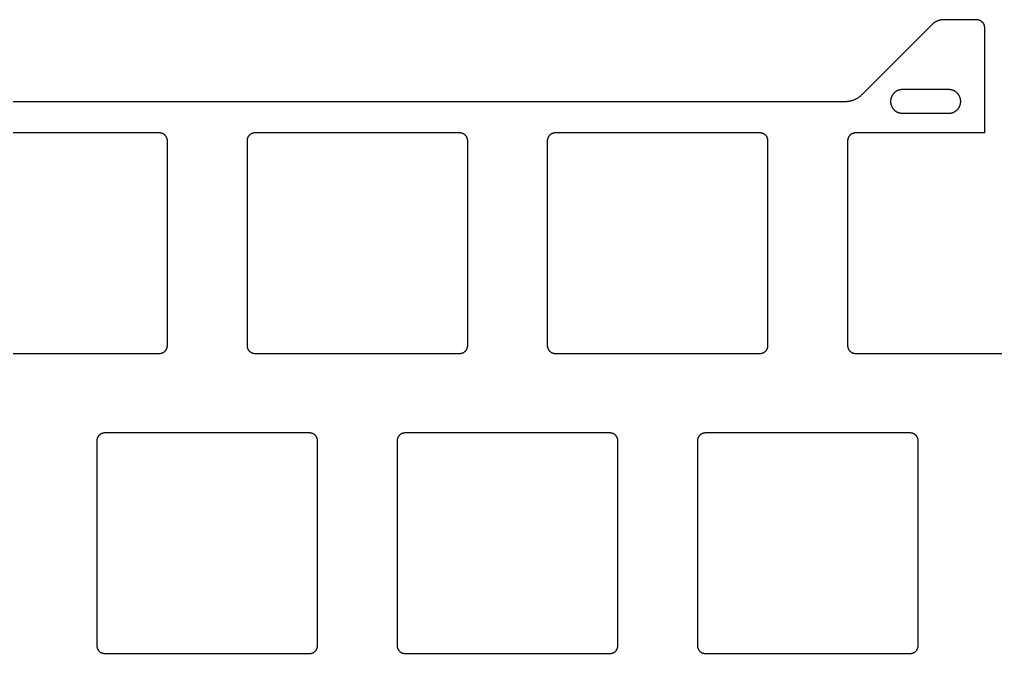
# Model space of a CAD drawing. Header units: millimetres. Extents: x -2014 to -1710, y 1046 to 1151.
# Drawn here: x -1969 to -1907.1, y 1110.8 to 1151 of the extents above; entities that cross this region are included whole.
import ezdxf

# ---------------------------------------------------------------- set-up
doc = ezdxf.new("R2010")
doc.units = ezdxf.units.MM
doc.layers.add('Layer 01', color=1, linetype='Continuous', true_color=0xff0000)

msp = doc.modelspace()

# ---------------------------------------------------------------- linework, layer by layer
at = {"layer": 'Layer 01', "color": 254, "true_color": 0xcad1ee}
for points in [[(-1911.12088, 1150.712978), (-1911.103307, 1150.730106), (-1911.085308, 1150.746774), (-1911.066896, 1150.762979), (-1911.048085, 1150.778713), (-1911.028887, 1150.793972), (-1911.009317, 1150.80875), (-1910.989388, 1150.823041), (-1910.969113, 1150.83684), (-1910.948505, 1150.850141), (-1910.927579, 1150.862939), (-1910.906348, 1150.875228), (-1910.884824, 1150.887003), (-1910.863023, 1150.898257), (-1910.840956, 1150.908986), (-1910.818638, 1150.919184), (-1910.796081, 1150.928845), (-1910.7733, 1150.937963), (-1910.750308, 1150.946534), (-1910.727118, 1150.954551), (-1910.703744, 1150.962009), (-1910.680199, 1150.968902), (-1910.656496, 1150.975226), (-1910.63265, 1150.980973), (-1910.608673, 1150.986139), (-1910.584579, 1150.990718), (-1910.560381, 1150.994705), (-1910.536093, 1150.998094), (-1910.511729, 1151.000879), (-1910.487301, 1151.003055), (-1910.462824, 1151.004616), (-1910.43831, 1151.005557), (-1910.413773, 1151.005871)], [(-1910.413773, 1151.005871), (-1908.327973, 1151.005871)], [(-1908.327973, 1151.005871), (-1908.315687, 1151.005713), (-1908.303403, 1151.005242), (-1908.29113, 1151.00446), (-1908.278876, 1151.003373), (-1908.26665, 1151.001984), (-1908.254463, 1151.000296), (-1908.242321, 1150.998313), (-1908.230235, 1150.996039), (-1908.218214, 1150.993477), (-1908.206266, 1150.990632), (-1908.194401, 1150.987506), (-1908.182628, 1150.984104), (-1908.170955, 1150.980429), (-1908.159392, 1150.976485), (-1908.147948, 1150.972276), (-1908.136631, 1150.967805), (-1908.125451, 1150.963069), (-1908.114409, 1150.958061), (-1908.103507, 1150.952781), (-1908.092744, 1150.947229), (-1908.082119, 1150.941406), (-1908.071634, 1150.935311), (-1908.061287, 1150.928944), (-1908.05108, 1150.922305), (-1908.040968, 1150.915352), (-1908.030933, 1150.908066), (-1908.021013, 1150.900483), (-1908.011244, 1150.892641), (-1908.001663, 1150.884576), (-1907.992308, 1150.876326), (-1907.983215, 1150.867926), (-1907.974422, 1150.859413), (-1907.965898, 1150.850736), (-1907.957589, 1150.841822), (-1907.949501, 1150.83268), (-1907.941635, 1150.82332), (-1907.933997, 1150.81375), (-1907.92659, 1150.80398), (-1907.919418, 1150.794018), (-1907.912484, 1150.783873), (-1907.905791, 1150.773553), (-1907.899345, 1150.763069), (-1907.893149, 1150.752429), (-1907.887205, 1150.741641), (-1907.881519, 1150.730716), (-1907.876094, 1150.71966), (-1907.870933, 1150.708484), (-1907.86604, 1150.697197), (-1907.861432, 1150.685818), (-1907.857121, 1150.674362), (-1907.853107, 1150.662828), (-1907.84939, 1150.651217), (-1907.845971, 1150.639529), (-1907.84285, 1150.627764), (-1907.840025, 1150.615921), (-1907.837498, 1150.604), (-1907.835269, 1150.592003), (-1907.833336, 1150.579928), (-1907.831701, 1150.567775), (-1907.830364, 1150.555545), (-1907.829323, 1150.543238), (-1907.82858, 1150.530854), (-1907.828135, 1150.518392), (-1907.827987, 1150.505853)], [(-1915.588647, 1146.245211), (-1911.12088, 1150.712978)], [(-1907.827987, 1150.505853), (-1907.827987, 1143.805853)], [(-1916.649307, 1145.805871), (-1916.612128, 1145.806319), (-1916.575117, 1145.807661), (-1916.538274, 1145.809897), (-1916.501601, 1145.813026), (-1916.4651, 1145.817048), (-1916.428771, 1145.821962), (-1916.392616, 1145.827768), (-1916.356637, 1145.834465), (-1916.320834, 1145.842053), (-1916.28521, 1145.85053), (-1916.249765, 1145.859897), (-1916.214501, 1145.870153), (-1916.179419, 1145.881296), (-1916.144521, 1145.893328), (-1916.109808, 1145.906247), (-1916.075282, 1145.920052), (-1916.0411, 1145.93468), (-1916.007421, 1145.950067), (-1915.974244, 1145.966214), (-1915.941569, 1145.983119), (-1915.909396, 1146.000785), (-1915.877726, 1146.019209), (-1915.846558, 1146.038392), (-1915.815892, 1146.058335), (-1915.785728, 1146.079037), (-1915.756067, 1146.100499), (-1915.726908, 1146.122719), (-1915.698251, 1146.145699), (-1915.670097, 1146.169438), (-1915.642445, 1146.193937), (-1915.615295, 1146.219194), (-1915.588647, 1146.245211)], [(-1913.027987, 1146.555871), (-1913.046578, 1146.555639), (-1913.065121, 1146.554943), (-1913.083606, 1146.553788), (-1913.102026, 1146.552177), (-1913.120372, 1146.550114), (-1913.138637, 1146.547602), (-1913.156811, 1146.544644), (-1913.174888, 1146.541245), (-1913.192859, 1146.537407), (-1913.210716, 1146.533134), (-1913.228451, 1146.52843), (-1913.246056, 1146.523298), (-1913.263522, 1146.517742), (-1913.280842, 1146.511765), (-1913.298007, 1146.50537), (-1913.31501, 1146.498562), (-1913.331841, 1146.491343), (-1913.348494, 1146.483718), (-1913.36496, 1146.475689), (-1913.381231, 1146.46726), (-1913.397299, 1146.458435), (-1913.413155, 1146.449217), (-1913.428792, 1146.439609), (-1913.444202, 1146.429616), (-1913.459376, 1146.419241), (-1913.474306, 1146.408486), (-1913.488985, 1146.397357), (-1913.503403, 1146.385855), (-1913.517554, 1146.373986), (-1913.531428, 1146.361751), (-1913.545019, 1146.349155), (-1913.558317, 1146.336201), (-1913.571281, 1146.322935), (-1913.583876, 1146.3094), (-1913.596101, 1146.295599), (-1913.607953, 1146.281533), (-1913.619434, 1146.267205), (-1913.630541, 1146.252617), (-1913.641274, 1146.237771), (-1913.651632, 1146.222668), (-1913.661615, 1146.207312), (-1913.671221, 1146.191704), (-1913.680449, 1146.175846), (-1913.689299, 1146.159741), (-1913.697769, 1146.14339), (-1913.705859, 1146.126795), (-1913.713569, 1146.109959), (-1913.720896, 1146.092884), (-1913.72781, 1146.075643), (-1913.734277, 1146.058309), (-1913.740298, 1146.040883), (-1913.745873, 1146.023363), (-1913.751003, 1146.00575), (-1913.755686, 1145.988044), (-1913.759923, 1145.970245), (-1913.763714, 1145.952354), (-1913.767059, 1145.934369), (-1913.769958, 1145.916291), (-1913.772411, 1145.89812), (-1913.774419, 1145.879857), (-1913.77598, 1145.8615), (-1913.777095, 1145.84305), (-1913.777764, 1145.824507), (-1913.777987, 1145.805871)], [(-1910.077987, 1146.555871), (-1913.027987, 1146.555871)], [(-1909.327987, 1145.805871), (-1909.328192, 1145.823683), (-1909.32881, 1145.84142), (-1909.329838, 1145.859083), (-1909.331278, 1145.876672), (-1909.333129, 1145.894186), (-1909.335392, 1145.911626), (-1909.338066, 1145.928992), (-1909.341151, 1145.946284), (-1909.344648, 1145.963501), (-1909.348557, 1145.980644), (-1909.352876, 1145.997713), (-1909.357607, 1146.014707), (-1909.362651, 1146.031377), (-1909.36804, 1146.047805), (-1909.373972, 1146.064493), (-1909.380645, 1146.081942), (-1909.387969, 1146.099813), (-1909.395719, 1146.11743), (-1909.403891, 1146.13479), (-1909.412485, 1146.151893), (-1909.421497, 1146.168736), (-1909.430926, 1146.185316), (-1909.44077, 1146.201631), (-1909.451026, 1146.21768), (-1909.461692, 1146.233459), (-1909.472766, 1146.248968), (-1909.484246, 1146.264203), (-1909.49613, 1146.279162), (-1909.508415, 1146.293844), (-1909.521099, 1146.308246), (-1909.53418, 1146.322366), (-1909.547657, 1146.336201), (-1909.561468, 1146.349691), (-1909.575557, 1146.362773), (-1909.589923, 1146.375449), (-1909.604567, 1146.387717), (-1909.619487, 1146.399579), (-1909.634685, 1146.411035), (-1909.650161, 1146.422083), (-1909.665913, 1146.432725), (-1909.681943, 1146.442959), (-1909.69825, 1146.452787), (-1909.714835, 1146.462209), (-1909.731696, 1146.471223), (-1909.749119, 1146.479943), (-1909.767009, 1146.488332), (-1909.784798, 1146.496164), (-1909.801916, 1146.503213), (-1909.81855, 1146.509589), (-1909.835268, 1146.515554), (-1909.852067, 1146.521108), (-1909.86895, 1146.526251), (-1909.885915, 1146.530982), (-1909.902963, 1146.535301), (-1909.920093, 1146.53921), (-1909.937307, 1146.542707), (-1909.954602, 1146.545792), (-1909.971981, 1146.548466), (-1909.989442, 1146.550729), (-1910.006985, 1146.55258), (-1910.024612, 1146.55402), (-1910.042321, 1146.555049), (-1910.060112, 1146.555666), (-1910.077987, 1146.555871)], [(-1984.906665, 1145.805871), (-1916.649307, 1145.805871)], [(-1913.777987, 1145.805871), (-1913.777754, 1145.78728), (-1913.777059, 1145.768737), (-1913.775904, 1145.750252), (-1913.774293, 1145.731832), (-1913.77223, 1145.713486), (-1913.769717, 1145.695221), (-1913.76676, 1145.677047), (-1913.76336, 1145.65897), (-1913.759523, 1145.640999), (-1913.75525, 1145.623142), (-1913.750546, 1145.605407), (-1913.745414, 1145.587802), (-1913.739858, 1145.570336), (-1913.73388, 1145.553016), (-1913.727486, 1145.535851), (-1913.720677, 1145.518848), (-1913.713459, 1145.502017), (-1913.705833, 1145.485364), (-1913.697804, 1145.468898), (-1913.689375, 1145.452627), (-1913.68055, 1145.436559), (-1913.671332, 1145.420703), (-1913.661725, 1145.405066), (-1913.651732, 1145.389656), (-1913.641356, 1145.374482), (-1913.630602, 1145.359552), (-1913.619472, 1145.344873), (-1913.607971, 1145.330455), (-1913.596101, 1145.316304), (-1913.583866, 1145.30243), (-1913.57127, 1145.288839), (-1913.558317, 1145.275541), (-1913.54505, 1145.262577), (-1913.531516, 1145.249982), (-1913.517714, 1145.237757), (-1913.503648, 1145.225905), (-1913.489321, 1145.214424), (-1913.474732, 1145.203317), (-1913.459886, 1145.192584), (-1913.444784, 1145.182226), (-1913.429428, 1145.172243), (-1913.41382, 1145.162637), (-1913.397962, 1145.153409), (-1913.381856, 1145.144559), (-1913.365505, 1145.136089), (-1913.348911, 1145.127999), (-1913.332075, 1145.120289), (-1913.314999, 1145.112962), (-1913.297759, 1145.106048), (-1913.280425, 1145.099581), (-1913.262998, 1145.09356), (-1913.245478, 1145.087985), (-1913.227865, 1145.082855), (-1913.21016, 1145.078172), (-1913.192361, 1145.073935), (-1913.174469, 1145.070144), (-1913.156484, 1145.066799), (-1913.138406, 1145.0639), (-1913.120236, 1145.061447), (-1913.101972, 1145.059439), (-1913.083615, 1145.057878), (-1913.065165, 1145.056763), (-1913.046622, 1145.056094), (-1913.027987, 1145.055871)], [(-1910.077987, 1145.055871), (-1910.060175, 1145.056077), (-1910.042438, 1145.056694), (-1910.024775, 1145.057723), (-1910.007186, 1145.059162), (-1909.989672, 1145.061014), (-1909.972232, 1145.063276), (-1909.954866, 1145.065951), (-1909.937574, 1145.069036), (-1909.920357, 1145.072533), (-1909.903214, 1145.076441), (-1909.886145, 1145.080761), (-1909.869151, 1145.085492), (-1909.852481, 1145.090535), (-1909.836053, 1145.095924), (-1909.819365, 1145.101856), (-1909.801916, 1145.10853), (-1909.784045, 1145.115854), (-1909.766429, 1145.123603), (-1909.749068, 1145.131776), (-1909.731965, 1145.140369), (-1909.715122, 1145.149382), (-1909.698542, 1145.158811), (-1909.682227, 1145.168654), (-1909.666178, 1145.17891), (-1909.650399, 1145.189577), (-1909.63489, 1145.200651), (-1909.619655, 1145.212131), (-1909.604696, 1145.224014), (-1909.590014, 1145.236299), (-1909.575612, 1145.248984), (-1909.561492, 1145.262065), (-1909.547657, 1145.275541), (-1909.534167, 1145.289353), (-1909.521085, 1145.303442), (-1909.508409, 1145.317808), (-1909.496141, 1145.332451), (-1909.484279, 1145.347372), (-1909.472823, 1145.36257), (-1909.461775, 1145.378045), (-1909.451133, 1145.393798), (-1909.440899, 1145.409828), (-1909.431071, 1145.426135), (-1909.421649, 1145.442719), (-1909.412635, 1145.459581), (-1909.403915, 1145.477004), (-1909.395526, 1145.494894), (-1909.387694, 1145.512682), (-1909.380645, 1145.5298), (-1909.374269, 1145.546435), (-1909.368304, 1145.563152), (-1909.36275, 1145.579952), (-1909.357607, 1145.596835), (-1909.352876, 1145.6138), (-1909.348557, 1145.630848), (-1909.344648, 1145.647978), (-1909.341151, 1145.665191), (-1909.338066, 1145.682487), (-1909.335392, 1145.699865), (-1909.333129, 1145.717326), (-1909.331278, 1145.73487), (-1909.329838, 1145.752496), (-1909.32881, 1145.770205), (-1909.328192, 1145.787997), (-1909.327987, 1145.805871)], [(-1913.027987, 1145.055871), (-1910.077987, 1145.055871)], [(-1960.152987, 1143.805851), (-1973.152987, 1143.805851)], [(-1959.652987, 1143.305851), (-1959.653279, 1143.322922), (-1959.654153, 1143.339973), (-1959.655609, 1143.356983), (-1959.657644, 1143.373935), (-1959.660257, 1143.390807), (-1959.663445, 1143.407579), (-1959.667204, 1143.424234), (-1959.671529, 1143.44075), (-1959.676415, 1143.457109), (-1959.681857, 1143.473291), (-1959.687848, 1143.489278), (-1959.694382, 1143.505052), (-1959.70145, 1143.520593), (-1959.709045, 1143.535884), (-1959.717157, 1143.550906), (-1959.725778, 1143.565643), (-1959.734896, 1143.580077), (-1959.744502, 1143.594192), (-1959.754585, 1143.60797), (-1959.765132, 1143.621395), (-1959.776131, 1143.634453), (-1959.787569, 1143.647128), (-1959.799434, 1143.659405), (-1959.811711, 1143.671269), (-1959.824385, 1143.682708), (-1959.837443, 1143.693707), (-1959.850869, 1143.704254), (-1959.864647, 1143.714336), (-1959.878761, 1143.723942), (-1959.893195, 1143.733061), (-1959.907932, 1143.741682), (-1959.922955, 1143.749794), (-1959.938245, 1143.757389), (-1959.953787, 1143.764457), (-1959.96956, 1143.770991), (-1959.985547, 1143.776982), (-1960.00173, 1143.782424), (-1960.018089, 1143.78731), (-1960.034605, 1143.791635), (-1960.051259, 1143.795393), (-1960.068032, 1143.798581), (-1960.084904, 1143.801194), (-1960.101855, 1143.80323), (-1960.118866, 1143.804686), (-1960.135917, 1143.80556), (-1960.152987, 1143.805851)], [(-1954.102987, 1143.805851), (-1954.120058, 1143.80556), (-1954.137108, 1143.804686), (-1954.154119, 1143.80323), (-1954.171071, 1143.801194), (-1954.187942, 1143.798581), (-1954.204715, 1143.795393), (-1954.221369, 1143.791635), (-1954.237886, 1143.78731), (-1954.254244, 1143.782424), (-1954.270427, 1143.776982), (-1954.286414, 1143.770991), (-1954.302188, 1143.764457), (-1954.317729, 1143.757389), (-1954.33302, 1143.749794), (-1954.348042, 1143.741682), (-1954.362779, 1143.733061), (-1954.377213, 1143.723942), (-1954.391327, 1143.714336), (-1954.405105, 1143.704254), (-1954.418531, 1143.693707), (-1954.431589, 1143.682708), (-1954.444264, 1143.671269), (-1954.456541, 1143.659405), (-1954.468405, 1143.647128), (-1954.479844, 1143.634453), (-1954.490843, 1143.621395), (-1954.50139, 1143.60797), (-1954.511472, 1143.594192), (-1954.521078, 1143.580077), (-1954.530197, 1143.565643), (-1954.538817, 1143.550906), (-1954.54693, 1143.535884), (-1954.554525, 1143.520593), (-1954.561593, 1143.505052), (-1954.568126, 1143.489278), (-1954.574118, 1143.473291), (-1954.57956, 1143.457109), (-1954.584446, 1143.44075), (-1954.588771, 1143.424234), (-1954.592529, 1143.407579), (-1954.595717, 1143.390807), (-1954.59833, 1143.373935), (-1954.600366, 1143.356983), (-1954.601822, 1143.339973), (-1954.602696, 1143.322922), (-1954.602987, 1143.305851)], [(-1941.102987, 1143.805851), (-1954.102987, 1143.805851)], [(-1940.602987, 1143.305851), (-1940.603279, 1143.322922), (-1940.604153, 1143.339973), (-1940.605609, 1143.356983), (-1940.607644, 1143.373935), (-1940.610257, 1143.390807), (-1940.613445, 1143.407579), (-1940.617204, 1143.424234), (-1940.621529, 1143.44075), (-1940.626415, 1143.457109), (-1940.631857, 1143.473291), (-1940.637848, 1143.489278), (-1940.644382, 1143.505052), (-1940.65145, 1143.520593), (-1940.659045, 1143.535884), (-1940.667157, 1143.550906), (-1940.675778, 1143.565643), (-1940.684896, 1143.580077), (-1940.694502, 1143.594192), (-1940.704585, 1143.60797), (-1940.715132, 1143.621395), (-1940.726131, 1143.634453), (-1940.737569, 1143.647128), (-1940.749434, 1143.659405), (-1940.761711, 1143.671269), (-1940.774385, 1143.682708), (-1940.787443, 1143.693707), (-1940.800869, 1143.704254), (-1940.814647, 1143.714336), (-1940.828761, 1143.723942), (-1940.843195, 1143.733061), (-1940.857932, 1143.741682), (-1940.872955, 1143.749794), (-1940.888245, 1143.757389), (-1940.903787, 1143.764457), (-1940.91956, 1143.770991), (-1940.935547, 1143.776982), (-1940.95173, 1143.782424), (-1940.968089, 1143.78731), (-1940.984605, 1143.791635), (-1941.001259, 1143.795393), (-1941.018032, 1143.798581), (-1941.034904, 1143.801194), (-1941.051855, 1143.80323), (-1941.068866, 1143.804686), (-1941.085917, 1143.80556), (-1941.102987, 1143.805851)], [(-1935.052987, 1143.805851), (-1935.070058, 1143.80556), (-1935.087108, 1143.804686), (-1935.104119, 1143.80323), (-1935.121071, 1143.801194), (-1935.137942, 1143.798581), (-1935.154715, 1143.795393), (-1935.171369, 1143.791635), (-1935.187886, 1143.78731), (-1935.204244, 1143.782424), (-1935.220427, 1143.776982), (-1935.236414, 1143.770991), (-1935.252188, 1143.764457), (-1935.267729, 1143.757389), (-1935.28302, 1143.749794), (-1935.298042, 1143.741682), (-1935.312779, 1143.733061), (-1935.327213, 1143.723942), (-1935.341327, 1143.714336), (-1935.355105, 1143.704254), (-1935.368531, 1143.693707), (-1935.381589, 1143.682708), (-1935.394264, 1143.671269), (-1935.406541, 1143.659405), (-1935.418405, 1143.647128), (-1935.429844, 1143.634453), (-1935.440843, 1143.621395), (-1935.45139, 1143.60797), (-1935.461472, 1143.594192), (-1935.471078, 1143.580077), (-1935.480197, 1143.565643), (-1935.488817, 1143.550906), (-1935.49693, 1143.535884), (-1935.504525, 1143.520593), (-1935.511593, 1143.505052), (-1935.518126, 1143.489278), (-1935.524118, 1143.473291), (-1935.52956, 1143.457109), (-1935.534446, 1143.44075), (-1935.538771, 1143.424234), (-1935.542529, 1143.407579), (-1935.545717, 1143.390807), (-1935.54833, 1143.373935), (-1935.550366, 1143.356983), (-1935.551822, 1143.339973), (-1935.552696, 1143.322922), (-1935.552987, 1143.305851)], [(-1922.052987, 1143.805851), (-1935.052987, 1143.805851)], [(-1921.552987, 1143.305851), (-1921.553279, 1143.322922), (-1921.554153, 1143.339973), (-1921.555609, 1143.356983), (-1921.557644, 1143.373935), (-1921.560257, 1143.390807), (-1921.563445, 1143.407579), (-1921.567204, 1143.424234), (-1921.571529, 1143.44075), (-1921.576415, 1143.457109), (-1921.581857, 1143.473291), (-1921.587848, 1143.489278), (-1921.594382, 1143.505052), (-1921.60145, 1143.520593), (-1921.609045, 1143.535884), (-1921.617157, 1143.550906), (-1921.625778, 1143.565643), (-1921.634896, 1143.580077), (-1921.644502, 1143.594192), (-1921.654585, 1143.60797), (-1921.665132, 1143.621395), (-1921.676131, 1143.634453), (-1921.687569, 1143.647128), (-1921.699434, 1143.659405), (-1921.711711, 1143.671269), (-1921.724385, 1143.682708), (-1921.737443, 1143.693707), (-1921.750869, 1143.704254), (-1921.764647, 1143.714336), (-1921.778761, 1143.723942), (-1921.793195, 1143.733061), (-1921.807932, 1143.741682), (-1921.822955, 1143.749794), (-1921.838245, 1143.757389), (-1921.853787, 1143.764457), (-1921.86956, 1143.770991), (-1921.885547, 1143.776982), (-1921.90173, 1143.782424), (-1921.918089, 1143.78731), (-1921.934605, 1143.791635), (-1921.951259, 1143.795393), (-1921.968032, 1143.798581), (-1921.984904, 1143.801194), (-1922.001855, 1143.80323), (-1922.018866, 1143.804686), (-1922.035917, 1143.80556), (-1922.052987, 1143.805851)], [(-1916.002987, 1143.805851), (-1916.020058, 1143.80556), (-1916.037108, 1143.804686), (-1916.054119, 1143.80323), (-1916.071071, 1143.801194), (-1916.087942, 1143.798581), (-1916.104715, 1143.795393), (-1916.121369, 1143.791635), (-1916.137886, 1143.78731), (-1916.154244, 1143.782424), (-1916.170427, 1143.776982), (-1916.186414, 1143.770991), (-1916.202188, 1143.764457), (-1916.217729, 1143.757389), (-1916.23302, 1143.749794), (-1916.248042, 1143.741682), (-1916.262779, 1143.733061), (-1916.277213, 1143.723942), (-1916.291327, 1143.714336), (-1916.305105, 1143.704254), (-1916.318531, 1143.693707), (-1916.331589, 1143.682708), (-1916.344264, 1143.671269), (-1916.356541, 1143.659405), (-1916.368405, 1143.647128), (-1916.379844, 1143.634453), (-1916.390843, 1143.621395), (-1916.40139, 1143.60797), (-1916.411472, 1143.594192), (-1916.421078, 1143.580077), (-1916.430197, 1143.565643), (-1916.438817, 1143.550906), (-1916.44693, 1143.535884), (-1916.454525, 1143.520593), (-1916.461593, 1143.505052), (-1916.468126, 1143.489278), (-1916.474118, 1143.473291), (-1916.47956, 1143.457109), (-1916.484446, 1143.44075), (-1916.488771, 1143.424234), (-1916.492529, 1143.407579), (-1916.495717, 1143.390807), (-1916.49833, 1143.373935), (-1916.500366, 1143.356983), (-1916.501822, 1143.339973), (-1916.502696, 1143.322922), (-1916.502987, 1143.305851)], [(-1907.827987, 1143.805853), (-1916.002987, 1143.805851)], [(-1959.652987, 1130.305851), (-1959.652987, 1143.305851)], [(-1954.602987, 1143.305851), (-1954.602987, 1130.305851)], [(-1940.602987, 1130.305851), (-1940.602987, 1143.305851)], [(-1935.552987, 1143.305851), (-1935.552987, 1130.305851)], [(-1921.552987, 1130.305851), (-1921.552987, 1143.305851)], [(-1916.502987, 1143.305851), (-1916.502987, 1130.305851)], [(-1960.152987, 1129.805851), (-1960.135917, 1129.806143), (-1960.118866, 1129.807017), (-1960.101855, 1129.808473), (-1960.084904, 1129.810508), (-1960.068032, 1129.813122), (-1960.051259, 1129.816309), (-1960.034605, 1129.820068), (-1960.018089, 1129.824393), (-1960.00173, 1129.829279), (-1959.985547, 1129.834721), (-1959.96956, 1129.840712), (-1959.953787, 1129.847246), (-1959.938245, 1129.854314), (-1959.922955, 1129.861909), (-1959.907932, 1129.870021), (-1959.893195, 1129.878642), (-1959.878761, 1129.88776), (-1959.864647, 1129.897366), (-1959.850869, 1129.907449), (-1959.837443, 1129.917996), (-1959.824385, 1129.928995), (-1959.811711, 1129.940433), (-1959.799434, 1129.952298), (-1959.787569, 1129.964575), (-1959.776131, 1129.97725), (-1959.765132, 1129.990307), (-1959.754585, 1130.003733), (-1959.744502, 1130.017511), (-1959.734896, 1130.031625), (-1959.725778, 1130.046059), (-1959.717157, 1130.060796), (-1959.709045, 1130.075819), (-1959.70145, 1130.09111), (-1959.694382, 1130.106651), (-1959.687848, 1130.122424), (-1959.681857, 1130.138412), (-1959.676415, 1130.154594), (-1959.671529, 1130.170953), (-1959.667204, 1130.187469), (-1959.663445, 1130.204123), (-1959.660257, 1130.220896), (-1959.657644, 1130.237768), (-1959.655609, 1130.254719), (-1959.654153, 1130.27173), (-1959.653279, 1130.288781), (-1959.652987, 1130.305851)], [(-1954.602987, 1130.305851), (-1954.602696, 1130.288781), (-1954.601822, 1130.27173), (-1954.600366, 1130.254719), (-1954.59833, 1130.237768), (-1954.595717, 1130.220896), (-1954.592529, 1130.204123), (-1954.588771, 1130.187469), (-1954.584446, 1130.170953), (-1954.57956, 1130.154594), (-1954.574118, 1130.138412), (-1954.568126, 1130.122424), (-1954.561593, 1130.106651), (-1954.554525, 1130.09111), (-1954.54693, 1130.075819), (-1954.538817, 1130.060796), (-1954.530197, 1130.046059), (-1954.521078, 1130.031625), (-1954.511472, 1130.017511), (-1954.50139, 1130.003733), (-1954.490843, 1129.990307), (-1954.479844, 1129.97725), (-1954.468405, 1129.964575), (-1954.456541, 1129.952298), (-1954.444264, 1129.940433), (-1954.431589, 1129.928995), (-1954.418531, 1129.917996), (-1954.405105, 1129.907449), (-1954.391327, 1129.897366), (-1954.377213, 1129.88776), (-1954.362779, 1129.878642), (-1954.348042, 1129.870021), (-1954.33302, 1129.861909), (-1954.317729, 1129.854314), (-1954.302188, 1129.847246), (-1954.286414, 1129.840712), (-1954.270427, 1129.834721), (-1954.254244, 1129.829279), (-1954.237886, 1129.824393), (-1954.221369, 1129.820068), (-1954.204715, 1129.816309), (-1954.187942, 1129.813122), (-1954.171071, 1129.810508), (-1954.154119, 1129.808473), (-1954.137108, 1129.807017), (-1954.120058, 1129.806143), (-1954.102987, 1129.805851)], [(-1941.102987, 1129.805851), (-1941.085917, 1129.806143), (-1941.068866, 1129.807017), (-1941.051855, 1129.808473), (-1941.034904, 1129.810508), (-1941.018032, 1129.813122), (-1941.001259, 1129.816309), (-1940.984605, 1129.820068), (-1940.968089, 1129.824393), (-1940.95173, 1129.829279), (-1940.935547, 1129.834721), (-1940.91956, 1129.840712), (-1940.903787, 1129.847246), (-1940.888245, 1129.854314), (-1940.872955, 1129.861909), (-1940.857932, 1129.870021), (-1940.843195, 1129.878642), (-1940.828761, 1129.88776), (-1940.814647, 1129.897366), (-1940.800869, 1129.907449), (-1940.787443, 1129.917996), (-1940.774385, 1129.928995), (-1940.761711, 1129.940433), (-1940.749434, 1129.952298), (-1940.737569, 1129.964575), (-1940.726131, 1129.97725), (-1940.715132, 1129.990307), (-1940.704585, 1130.003733), (-1940.694502, 1130.017511), (-1940.684896, 1130.031625), (-1940.675778, 1130.046059), (-1940.667157, 1130.060796), (-1940.659045, 1130.075819), (-1940.65145, 1130.09111), (-1940.644382, 1130.106651), (-1940.637848, 1130.122424), (-1940.631857, 1130.138412), (-1940.626415, 1130.154594), (-1940.621529, 1130.170953), (-1940.617204, 1130.187469), (-1940.613445, 1130.204123), (-1940.610257, 1130.220896), (-1940.607644, 1130.237768), (-1940.605609, 1130.254719), (-1940.604153, 1130.27173), (-1940.603279, 1130.288781), (-1940.602987, 1130.305851)], [(-1935.552987, 1130.305851), (-1935.552696, 1130.288781), (-1935.551822, 1130.27173), (-1935.550366, 1130.254719), (-1935.54833, 1130.237768), (-1935.545717, 1130.220896), (-1935.542529, 1130.204123), (-1935.538771, 1130.187469), (-1935.534446, 1130.170953), (-1935.52956, 1130.154594), (-1935.524118, 1130.138412), (-1935.518126, 1130.122424), (-1935.511593, 1130.106651), (-1935.504525, 1130.09111), (-1935.49693, 1130.075819), (-1935.488817, 1130.060796), (-1935.480197, 1130.046059), (-1935.471078, 1130.031625), (-1935.461472, 1130.017511), (-1935.45139, 1130.003733), (-1935.440843, 1129.990307), (-1935.429844, 1129.97725), (-1935.418405, 1129.964575), (-1935.406541, 1129.952298), (-1935.394264, 1129.940433), (-1935.381589, 1129.928995), (-1935.368531, 1129.917996), (-1935.355105, 1129.907449), (-1935.341327, 1129.897366), (-1935.327213, 1129.88776), (-1935.312779, 1129.878642), (-1935.298042, 1129.870021), (-1935.28302, 1129.861909), (-1935.267729, 1129.854314), (-1935.252188, 1129.847246), (-1935.236414, 1129.840712), (-1935.220427, 1129.834721), (-1935.204244, 1129.829279), (-1935.187886, 1129.824393), (-1935.171369, 1129.820068), (-1935.154715, 1129.816309), (-1935.137942, 1129.813122), (-1935.121071, 1129.810508), (-1935.104119, 1129.808473), (-1935.087108, 1129.807017), (-1935.070058, 1129.806143), (-1935.052987, 1129.805851)], [(-1922.052987, 1129.805851), (-1922.035917, 1129.806143), (-1922.018866, 1129.807017), (-1922.001855, 1129.808473), (-1921.984904, 1129.810508), (-1921.968032, 1129.813122), (-1921.951259, 1129.816309), (-1921.934605, 1129.820068), (-1921.918089, 1129.824393), (-1921.90173, 1129.829279), (-1921.885547, 1129.834721), (-1921.86956, 1129.840712), (-1921.853787, 1129.847246), (-1921.838245, 1129.854314), (-1921.822955, 1129.861909), (-1921.807932, 1129.870021), (-1921.793195, 1129.878642), (-1921.778761, 1129.88776), (-1921.764647, 1129.897366), (-1921.750869, 1129.907449), (-1921.737443, 1129.917996), (-1921.724385, 1129.928995), (-1921.711711, 1129.940433), (-1921.699434, 1129.952298), (-1921.687569, 1129.964575), (-1921.676131, 1129.97725), (-1921.665132, 1129.990307), (-1921.654585, 1130.003733), (-1921.644502, 1130.017511), (-1921.634896, 1130.031625), (-1921.625778, 1130.046059), (-1921.617157, 1130.060796), (-1921.609045, 1130.075819), (-1921.60145, 1130.09111), (-1921.594382, 1130.106651), (-1921.587848, 1130.122424), (-1921.581857, 1130.138412), (-1921.576415, 1130.154594), (-1921.571529, 1130.170953), (-1921.567204, 1130.187469), (-1921.563445, 1130.204123), (-1921.560257, 1130.220896), (-1921.557644, 1130.237768), (-1921.555609, 1130.254719), (-1921.554153, 1130.27173), (-1921.553279, 1130.288781), (-1921.552987, 1130.305851)], [(-1916.502987, 1130.305851), (-1916.502696, 1130.288781), (-1916.501822, 1130.27173), (-1916.500366, 1130.254719), (-1916.49833, 1130.237768), (-1916.495717, 1130.220896), (-1916.492529, 1130.204123), (-1916.488771, 1130.187469), (-1916.484446, 1130.170953), (-1916.47956, 1130.154594), (-1916.474118, 1130.138412), (-1916.468126, 1130.122424), (-1916.461593, 1130.106651), (-1916.454525, 1130.09111), (-1916.44693, 1130.075819), (-1916.438817, 1130.060796), (-1916.430197, 1130.046059), (-1916.421078, 1130.031625), (-1916.411472, 1130.017511), (-1916.40139, 1130.003733), (-1916.390843, 1129.990307), (-1916.379844, 1129.97725), (-1916.368405, 1129.964575), (-1916.356541, 1129.952298), (-1916.344264, 1129.940433), (-1916.331589, 1129.928995), (-1916.318531, 1129.917996), (-1916.305105, 1129.907449), (-1916.291327, 1129.897366), (-1916.277213, 1129.88776), (-1916.262779, 1129.878642), (-1916.248042, 1129.870021), (-1916.23302, 1129.861909), (-1916.217729, 1129.854314), (-1916.202188, 1129.847246), (-1916.186414, 1129.840712), (-1916.170427, 1129.834721), (-1916.154244, 1129.829279), (-1916.137886, 1129.824393), (-1916.121369, 1129.820068), (-1916.104715, 1129.816309), (-1916.087942, 1129.813122), (-1916.071071, 1129.810508), (-1916.054119, 1129.808473), (-1916.037108, 1129.807017), (-1916.020058, 1129.806143), (-1916.002987, 1129.805851)], [(-1973.152987, 1129.805851), (-1960.152987, 1129.805851)], [(-1954.102987, 1129.805851), (-1941.102987, 1129.805851)], [(-1935.052987, 1129.805851), (-1922.052987, 1129.805851)], [(-1916.002987, 1129.805851), (-1903.002987, 1129.805851)], [(-1963.62799, 1124.755865), (-1963.645061, 1124.755574), (-1963.662111, 1124.7547), (-1963.679122, 1124.753244), (-1963.696074, 1124.751208), (-1963.712945, 1124.748595), (-1963.729718, 1124.745407), (-1963.746372, 1124.741649), (-1963.762889, 1124.737324), (-1963.779248, 1124.732438), (-1963.79543, 1124.726996), (-1963.811417, 1124.721004), (-1963.827191, 1124.714471), (-1963.842732, 1124.707403), (-1963.858023, 1124.699808), (-1963.873045, 1124.691695), (-1963.887782, 1124.683075), (-1963.902216, 1124.673956), (-1963.91633, 1124.66435), (-1963.930108, 1124.654268), (-1963.943534, 1124.643721), (-1963.956592, 1124.632722), (-1963.969267, 1124.621283), (-1963.981544, 1124.609419), (-1963.993408, 1124.597142), (-1964.004847, 1124.584467), (-1964.015846, 1124.571409), (-1964.026393, 1124.557983), (-1964.036475, 1124.544205), (-1964.046081, 1124.530091), (-1964.0552, 1124.515657), (-1964.063821, 1124.50092), (-1964.071933, 1124.485898), (-1964.079528, 1124.470607), (-1964.086596, 1124.455066), (-1964.093129, 1124.439292), (-1964.099121, 1124.423305), (-1964.104563, 1124.407122), (-1964.109449, 1124.390764), (-1964.113774, 1124.374247), (-1964.117532, 1124.357593), (-1964.12072, 1124.34082), (-1964.123333, 1124.323949), (-1964.125369, 1124.306997), (-1964.126825, 1124.289986), (-1964.127699, 1124.272936), (-1964.12799, 1124.255865)], [(-1950.62799, 1124.755865), (-1963.62799, 1124.755865)], [(-1950.12799, 1124.255865), (-1950.128282, 1124.272936), (-1950.129156, 1124.289986), (-1950.130612, 1124.306997), (-1950.132647, 1124.323949), (-1950.135261, 1124.34082), (-1950.138448, 1124.357593), (-1950.142207, 1124.374247), (-1950.146532, 1124.390764), (-1950.151418, 1124.407122), (-1950.15686, 1124.423305), (-1950.162851, 1124.439292), (-1950.169385, 1124.455066), (-1950.176453, 1124.470607), (-1950.184048, 1124.485898), (-1950.19216, 1124.50092), (-1950.200781, 1124.515657), (-1950.209899, 1124.530091), (-1950.219505, 1124.544205), (-1950.229588, 1124.557983), (-1950.240135, 1124.571409), (-1950.251134, 1124.584467), (-1950.262572, 1124.597142), (-1950.274437, 1124.609419), (-1950.286714, 1124.621283), (-1950.299388, 1124.632722), (-1950.312446, 1124.643721), (-1950.325872, 1124.654268), (-1950.33965, 1124.66435), (-1950.353764, 1124.673956), (-1950.368198, 1124.683075), (-1950.382935, 1124.691695), (-1950.397958, 1124.699808), (-1950.413249, 1124.707403), (-1950.42879, 1124.714471), (-1950.444563, 1124.721004), (-1950.46055, 1124.726996), (-1950.476733, 1124.732438), (-1950.493092, 1124.737324), (-1950.509608, 1124.741649), (-1950.526262, 1124.745407), (-1950.543035, 1124.748595), (-1950.559907, 1124.751208), (-1950.576858, 1124.753244), (-1950.593869, 1124.7547), (-1950.61092, 1124.755574), (-1950.62799, 1124.755865)], [(-1944.57799, 1124.755865), (-1944.595061, 1124.755574), (-1944.612111, 1124.7547), (-1944.629122, 1124.753244), (-1944.646074, 1124.751208), (-1944.662945, 1124.748595), (-1944.679718, 1124.745407), (-1944.696372, 1124.741649), (-1944.712889, 1124.737324), (-1944.729248, 1124.732438), (-1944.74543, 1124.726996), (-1944.761417, 1124.721004), (-1944.777191, 1124.714471), (-1944.792732, 1124.707403), (-1944.808023, 1124.699808), (-1944.823045, 1124.691695), (-1944.837782, 1124.683075), (-1944.852216, 1124.673956), (-1944.86633, 1124.66435), (-1944.880108, 1124.654268), (-1944.893534, 1124.643721), (-1944.906592, 1124.632722), (-1944.919267, 1124.621283), (-1944.931544, 1124.609419), (-1944.943408, 1124.597142), (-1944.954847, 1124.584467), (-1944.965846, 1124.571409), (-1944.976393, 1124.557983), (-1944.986475, 1124.544205), (-1944.996081, 1124.530091), (-1945.0052, 1124.515657), (-1945.013821, 1124.50092), (-1945.021933, 1124.485898), (-1945.029528, 1124.470607), (-1945.036596, 1124.455066), (-1945.043129, 1124.439292), (-1945.049121, 1124.423305), (-1945.054563, 1124.407122), (-1945.059449, 1124.390764), (-1945.063774, 1124.374247), (-1945.067532, 1124.357593), (-1945.07072, 1124.34082), (-1945.073333, 1124.323949), (-1945.075369, 1124.306997), (-1945.076825, 1124.289986), (-1945.077699, 1124.272936), (-1945.07799, 1124.255865)], [(-1931.57799, 1124.755865), (-1944.57799, 1124.755865)], [(-1931.07799, 1124.255865), (-1931.078282, 1124.272936), (-1931.079156, 1124.289986), (-1931.080612, 1124.306997), (-1931.082647, 1124.323949), (-1931.085261, 1124.34082), (-1931.088448, 1124.357593), (-1931.092207, 1124.374247), (-1931.096532, 1124.390764), (-1931.101418, 1124.407122), (-1931.10686, 1124.423305), (-1931.112851, 1124.439292), (-1931.119385, 1124.455066), (-1931.126453, 1124.470607), (-1931.134048, 1124.485898), (-1931.14216, 1124.50092), (-1931.150781, 1124.515657), (-1931.159899, 1124.530091), (-1931.169505, 1124.544205), (-1931.179588, 1124.557983), (-1931.190135, 1124.571409), (-1931.201134, 1124.584467), (-1931.212572, 1124.597142), (-1931.224437, 1124.609419), (-1931.236714, 1124.621283), (-1931.249388, 1124.632722), (-1931.262446, 1124.643721), (-1931.275872, 1124.654268), (-1931.28965, 1124.66435), (-1931.303764, 1124.673956), (-1931.318198, 1124.683075), (-1931.332935, 1124.691695), (-1931.347958, 1124.699808), (-1931.363249, 1124.707403), (-1931.37879, 1124.714471), (-1931.394563, 1124.721004), (-1931.41055, 1124.726996), (-1931.426733, 1124.732438), (-1931.443092, 1124.737324), (-1931.459608, 1124.741649), (-1931.476262, 1124.745407), (-1931.493035, 1124.748595), (-1931.509907, 1124.751208), (-1931.526858, 1124.753244), (-1931.543869, 1124.7547), (-1931.56092, 1124.755574), (-1931.57799, 1124.755865)], [(-1925.52799, 1124.755865), (-1925.545061, 1124.755574), (-1925.562111, 1124.7547), (-1925.579122, 1124.753244), (-1925.596074, 1124.751208), (-1925.612945, 1124.748595), (-1925.629718, 1124.745407), (-1925.646372, 1124.741649), (-1925.662889, 1124.737324), (-1925.679248, 1124.732438), (-1925.69543, 1124.726996), (-1925.711417, 1124.721004), (-1925.727191, 1124.714471), (-1925.742732, 1124.707403), (-1925.758023, 1124.699808), (-1925.773045, 1124.691695), (-1925.787782, 1124.683075), (-1925.802216, 1124.673956), (-1925.81633, 1124.66435), (-1925.830108, 1124.654268), (-1925.843534, 1124.643721), (-1925.856592, 1124.632722), (-1925.869267, 1124.621283), (-1925.881544, 1124.609419), (-1925.893408, 1124.597142), (-1925.904847, 1124.584467), (-1925.915846, 1124.571409), (-1925.926393, 1124.557983), (-1925.936475, 1124.544205), (-1925.946081, 1124.530091), (-1925.9552, 1124.515657), (-1925.963821, 1124.50092), (-1925.971933, 1124.485898), (-1925.979528, 1124.470607), (-1925.986596, 1124.455066), (-1925.993129, 1124.439292), (-1925.999121, 1124.423305), (-1926.004563, 1124.407122), (-1926.009449, 1124.390764), (-1926.013774, 1124.374247), (-1926.017532, 1124.357593), (-1926.02072, 1124.34082), (-1926.023333, 1124.323949), (-1926.025369, 1124.306997), (-1926.026825, 1124.289986), (-1926.027699, 1124.272936), (-1926.02799, 1124.255865)], [(-1912.52799, 1124.755865), (-1925.52799, 1124.755865)], [(-1912.02799, 1124.255865), (-1912.028282, 1124.272936), (-1912.029156, 1124.289986), (-1912.030612, 1124.306997), (-1912.032647, 1124.323949), (-1912.035261, 1124.34082), (-1912.038448, 1124.357593), (-1912.042207, 1124.374247), (-1912.046532, 1124.390764), (-1912.051418, 1124.407122), (-1912.05686, 1124.423305), (-1912.062851, 1124.439292), (-1912.069385, 1124.455066), (-1912.076453, 1124.470607), (-1912.084048, 1124.485898), (-1912.09216, 1124.50092), (-1912.100781, 1124.515657), (-1912.109899, 1124.530091), (-1912.119505, 1124.544205), (-1912.129588, 1124.557983), (-1912.140135, 1124.571409), (-1912.151134, 1124.584467), (-1912.162572, 1124.597142), (-1912.174437, 1124.609419), (-1912.186714, 1124.621283), (-1912.199388, 1124.632722), (-1912.212446, 1124.643721), (-1912.225872, 1124.654268), (-1912.23965, 1124.66435), (-1912.253764, 1124.673956), (-1912.268198, 1124.683075), (-1912.282935, 1124.691695), (-1912.297958, 1124.699808), (-1912.313249, 1124.707403), (-1912.32879, 1124.714471), (-1912.344563, 1124.721004), (-1912.36055, 1124.726996), (-1912.376733, 1124.732438), (-1912.393092, 1124.737324), (-1912.409608, 1124.741649), (-1912.426262, 1124.745407), (-1912.443035, 1124.748595), (-1912.459907, 1124.751208), (-1912.476858, 1124.753244), (-1912.493869, 1124.7547), (-1912.51092, 1124.755574), (-1912.52799, 1124.755865)], [(-1964.12799, 1124.255865), (-1964.12799, 1111.255865)], [(-1950.12799, 1123.761917), (-1950.12799, 1124.255865)], [(-1950.127972, 1123.755865), (-1950.12799, 1123.761917)], [(-1950.127972, 1111.755865), (-1950.127972, 1123.755865)], [(-1945.07799, 1124.255865), (-1945.07799, 1111.255865)], [(-1931.07799, 1111.255865), (-1931.07799, 1124.255865)], [(-1926.02799, 1124.255865), (-1926.02799, 1111.255865)], [(-1912.02799, 1111.255865), (-1912.02799, 1124.255865)], [(-1950.12799, 1111.749814), (-1950.127972, 1111.755865)], [(-1950.12799, 1111.255865), (-1950.12799, 1111.749814)], [(-1964.12799, 1111.255865), (-1964.127699, 1111.238795), (-1964.126825, 1111.221744), (-1964.125369, 1111.204733), (-1964.123333, 1111.187782), (-1964.12072, 1111.17091), (-1964.117532, 1111.154137), (-1964.113774, 1111.137483), (-1964.109449, 1111.120967), (-1964.104563, 1111.104608), (-1964.099121, 1111.088425), (-1964.093129, 1111.072438), (-1964.086596, 1111.056665), (-1964.079528, 1111.041123), (-1964.071933, 1111.025833), (-1964.063821, 1111.01081), (-1964.0552, 1110.996073), (-1964.046081, 1110.981639), (-1964.036475, 1110.967525), (-1964.026393, 1110.953747), (-1964.015846, 1110.940321), (-1964.004847, 1110.927263), (-1963.993408, 1110.914589), (-1963.981544, 1110.902312), (-1963.969267, 1110.890447), (-1963.956592, 1110.879009), (-1963.943534, 1110.86801), (-1963.930108, 1110.857463), (-1963.91633, 1110.84738), (-1963.902216, 1110.837774), (-1963.887782, 1110.828656), (-1963.873045, 1110.820035), (-1963.858023, 1110.811923), (-1963.842732, 1110.804328), (-1963.827191, 1110.79726), (-1963.811417, 1110.790726), (-1963.79543, 1110.784735), (-1963.779248, 1110.779293), (-1963.762889, 1110.774407), (-1963.746372, 1110.770082), (-1963.729718, 1110.766323), (-1963.712945, 1110.763135), (-1963.696074, 1110.760522), (-1963.679122, 1110.758487), (-1963.662111, 1110.757031), (-1963.645061, 1110.756157), (-1963.62799, 1110.755865)], [(-1963.62799, 1110.755865), (-1950.62799, 1110.755865)], [(-1950.62799, 1110.755865), (-1950.61092, 1110.756157), (-1950.593869, 1110.757031), (-1950.576858, 1110.758487), (-1950.559907, 1110.760522), (-1950.543035, 1110.763135), (-1950.526262, 1110.766323), (-1950.509608, 1110.770082), (-1950.493092, 1110.774407), (-1950.476733, 1110.779293), (-1950.46055, 1110.784735), (-1950.444563, 1110.790726), (-1950.42879, 1110.79726), (-1950.413249, 1110.804328), (-1950.397958, 1110.811923), (-1950.382935, 1110.820035), (-1950.368198, 1110.828656), (-1950.353764, 1110.837774), (-1950.33965, 1110.84738), (-1950.325872, 1110.857463), (-1950.312446, 1110.86801), (-1950.299388, 1110.879009), (-1950.286714, 1110.890447), (-1950.274437, 1110.902312), (-1950.262572, 1110.914589), (-1950.251134, 1110.927263), (-1950.240135, 1110.940321), (-1950.229588, 1110.953747), (-1950.219505, 1110.967525), (-1950.209899, 1110.981639), (-1950.200781, 1110.996073), (-1950.19216, 1111.01081), (-1950.184048, 1111.025833), (-1950.176453, 1111.041123), (-1950.169385, 1111.056665), (-1950.162851, 1111.072438), (-1950.15686, 1111.088425), (-1950.151418, 1111.104608), (-1950.146532, 1111.120967), (-1950.142207, 1111.137483), (-1950.138448, 1111.154137), (-1950.135261, 1111.17091), (-1950.132647, 1111.187782), (-1950.130612, 1111.204733), (-1950.129156, 1111.221744), (-1950.128282, 1111.238795), (-1950.12799, 1111.255865)], [(-1945.07799, 1111.255865), (-1945.077699, 1111.238795), (-1945.076825, 1111.221744), (-1945.075369, 1111.204733), (-1945.073333, 1111.187782), (-1945.07072, 1111.17091), (-1945.067532, 1111.154137), (-1945.063774, 1111.137483), (-1945.059449, 1111.120967), (-1945.054563, 1111.104608), (-1945.049121, 1111.088425), (-1945.043129, 1111.072438), (-1945.036596, 1111.056665), (-1945.029528, 1111.041123), (-1945.021933, 1111.025833), (-1945.013821, 1111.01081), (-1945.0052, 1110.996073), (-1944.996081, 1110.981639), (-1944.986475, 1110.967525), (-1944.976393, 1110.953747), (-1944.965846, 1110.940321), (-1944.954847, 1110.927263), (-1944.943408, 1110.914589), (-1944.931544, 1110.902312), (-1944.919267, 1110.890447), (-1944.906592, 1110.879009), (-1944.893534, 1110.86801), (-1944.880108, 1110.857463), (-1944.86633, 1110.84738), (-1944.852216, 1110.837774), (-1944.837782, 1110.828656), (-1944.823045, 1110.820035), (-1944.808023, 1110.811923), (-1944.792732, 1110.804328), (-1944.777191, 1110.79726), (-1944.761417, 1110.790726), (-1944.74543, 1110.784735), (-1944.729248, 1110.779293), (-1944.712889, 1110.774407), (-1944.696372, 1110.770082), (-1944.679718, 1110.766323), (-1944.662945, 1110.763135), (-1944.646074, 1110.760522), (-1944.629122, 1110.758487), (-1944.612111, 1110.757031), (-1944.595061, 1110.756157), (-1944.57799, 1110.755865)], [(-1944.57799, 1110.755865), (-1931.57799, 1110.755865)], [(-1931.57799, 1110.755865), (-1931.56092, 1110.756157), (-1931.543869, 1110.757031), (-1931.526858, 1110.758487), (-1931.509907, 1110.760522), (-1931.493035, 1110.763135), (-1931.476262, 1110.766323), (-1931.459608, 1110.770082), (-1931.443092, 1110.774407), (-1931.426733, 1110.779293), (-1931.41055, 1110.784735), (-1931.394563, 1110.790726), (-1931.37879, 1110.79726), (-1931.363249, 1110.804328), (-1931.347958, 1110.811923), (-1931.332935, 1110.820035), (-1931.318198, 1110.828656), (-1931.303764, 1110.837774), (-1931.28965, 1110.84738), (-1931.275872, 1110.857463), (-1931.262446, 1110.86801), (-1931.249388, 1110.879009), (-1931.236714, 1110.890447), (-1931.224437, 1110.902312), (-1931.212572, 1110.914589), (-1931.201134, 1110.927263), (-1931.190135, 1110.940321), (-1931.179588, 1110.953747), (-1931.169505, 1110.967525), (-1931.159899, 1110.981639), (-1931.150781, 1110.996073), (-1931.14216, 1111.01081), (-1931.134048, 1111.025833), (-1931.126453, 1111.041123), (-1931.119385, 1111.056665), (-1931.112851, 1111.072438), (-1931.10686, 1111.088425), (-1931.101418, 1111.104608), (-1931.096532, 1111.120967), (-1931.092207, 1111.137483), (-1931.088448, 1111.154137), (-1931.085261, 1111.17091), (-1931.082647, 1111.187782), (-1931.080612, 1111.204733), (-1931.079156, 1111.221744), (-1931.078282, 1111.238795), (-1931.07799, 1111.255865)], [(-1926.02799, 1111.255865), (-1926.027699, 1111.238795), (-1926.026825, 1111.221744), (-1926.025369, 1111.204733), (-1926.023333, 1111.187782), (-1926.02072, 1111.17091), (-1926.017532, 1111.154137), (-1926.013774, 1111.137483), (-1926.009449, 1111.120967), (-1926.004563, 1111.104608), (-1925.999121, 1111.088425), (-1925.993129, 1111.072438), (-1925.986596, 1111.056665), (-1925.979528, 1111.041123), (-1925.971933, 1111.025833), (-1925.963821, 1111.01081), (-1925.9552, 1110.996073), (-1925.946081, 1110.981639), (-1925.936475, 1110.967525), (-1925.926393, 1110.953747), (-1925.915846, 1110.940321), (-1925.904847, 1110.927263), (-1925.893408, 1110.914589), (-1925.881544, 1110.902312), (-1925.869267, 1110.890447), (-1925.856592, 1110.879009), (-1925.843534, 1110.86801), (-1925.830108, 1110.857463), (-1925.81633, 1110.84738), (-1925.802216, 1110.837774), (-1925.787782, 1110.828656), (-1925.773045, 1110.820035), (-1925.758023, 1110.811923), (-1925.742732, 1110.804328), (-1925.727191, 1110.79726), (-1925.711417, 1110.790726), (-1925.69543, 1110.784735), (-1925.679248, 1110.779293), (-1925.662889, 1110.774407), (-1925.646372, 1110.770082), (-1925.629718, 1110.766323), (-1925.612945, 1110.763135), (-1925.596074, 1110.760522), (-1925.579122, 1110.758487), (-1925.562111, 1110.757031), (-1925.545061, 1110.756157), (-1925.52799, 1110.755865)], [(-1925.52799, 1110.755865), (-1912.52799, 1110.755865)], [(-1912.52799, 1110.755865), (-1912.51092, 1110.756157), (-1912.493869, 1110.757031), (-1912.476858, 1110.758487), (-1912.459907, 1110.760522), (-1912.443035, 1110.763135), (-1912.426262, 1110.766323), (-1912.409608, 1110.770082), (-1912.393092, 1110.774407), (-1912.376733, 1110.779293), (-1912.36055, 1110.784735), (-1912.344563, 1110.790726), (-1912.32879, 1110.79726), (-1912.313249, 1110.804328), (-1912.297958, 1110.811923), (-1912.282935, 1110.820035), (-1912.268198, 1110.828656), (-1912.253764, 1110.837774), (-1912.23965, 1110.84738), (-1912.225872, 1110.857463), (-1912.212446, 1110.86801), (-1912.199388, 1110.879009), (-1912.186714, 1110.890447), (-1912.174437, 1110.902312), (-1912.162572, 1110.914589), (-1912.151134, 1110.927263), (-1912.140135, 1110.940321), (-1912.129588, 1110.953747), (-1912.119505, 1110.967525), (-1912.109899, 1110.981639), (-1912.100781, 1110.996073), (-1912.09216, 1111.01081), (-1912.084048, 1111.025833), (-1912.076453, 1111.041123), (-1912.069385, 1111.056665), (-1912.062851, 1111.072438), (-1912.05686, 1111.088425), (-1912.051418, 1111.104608), (-1912.046532, 1111.120967), (-1912.042207, 1111.137483), (-1912.038448, 1111.154137), (-1912.035261, 1111.17091), (-1912.032647, 1111.187782), (-1912.030612, 1111.204733), (-1912.029156, 1111.221744), (-1912.028282, 1111.238795), (-1912.02799, 1111.255865)]]:
    msp.add_lwpolyline(points, dxfattribs=at)

doc.saveas('drawing.dxf')
